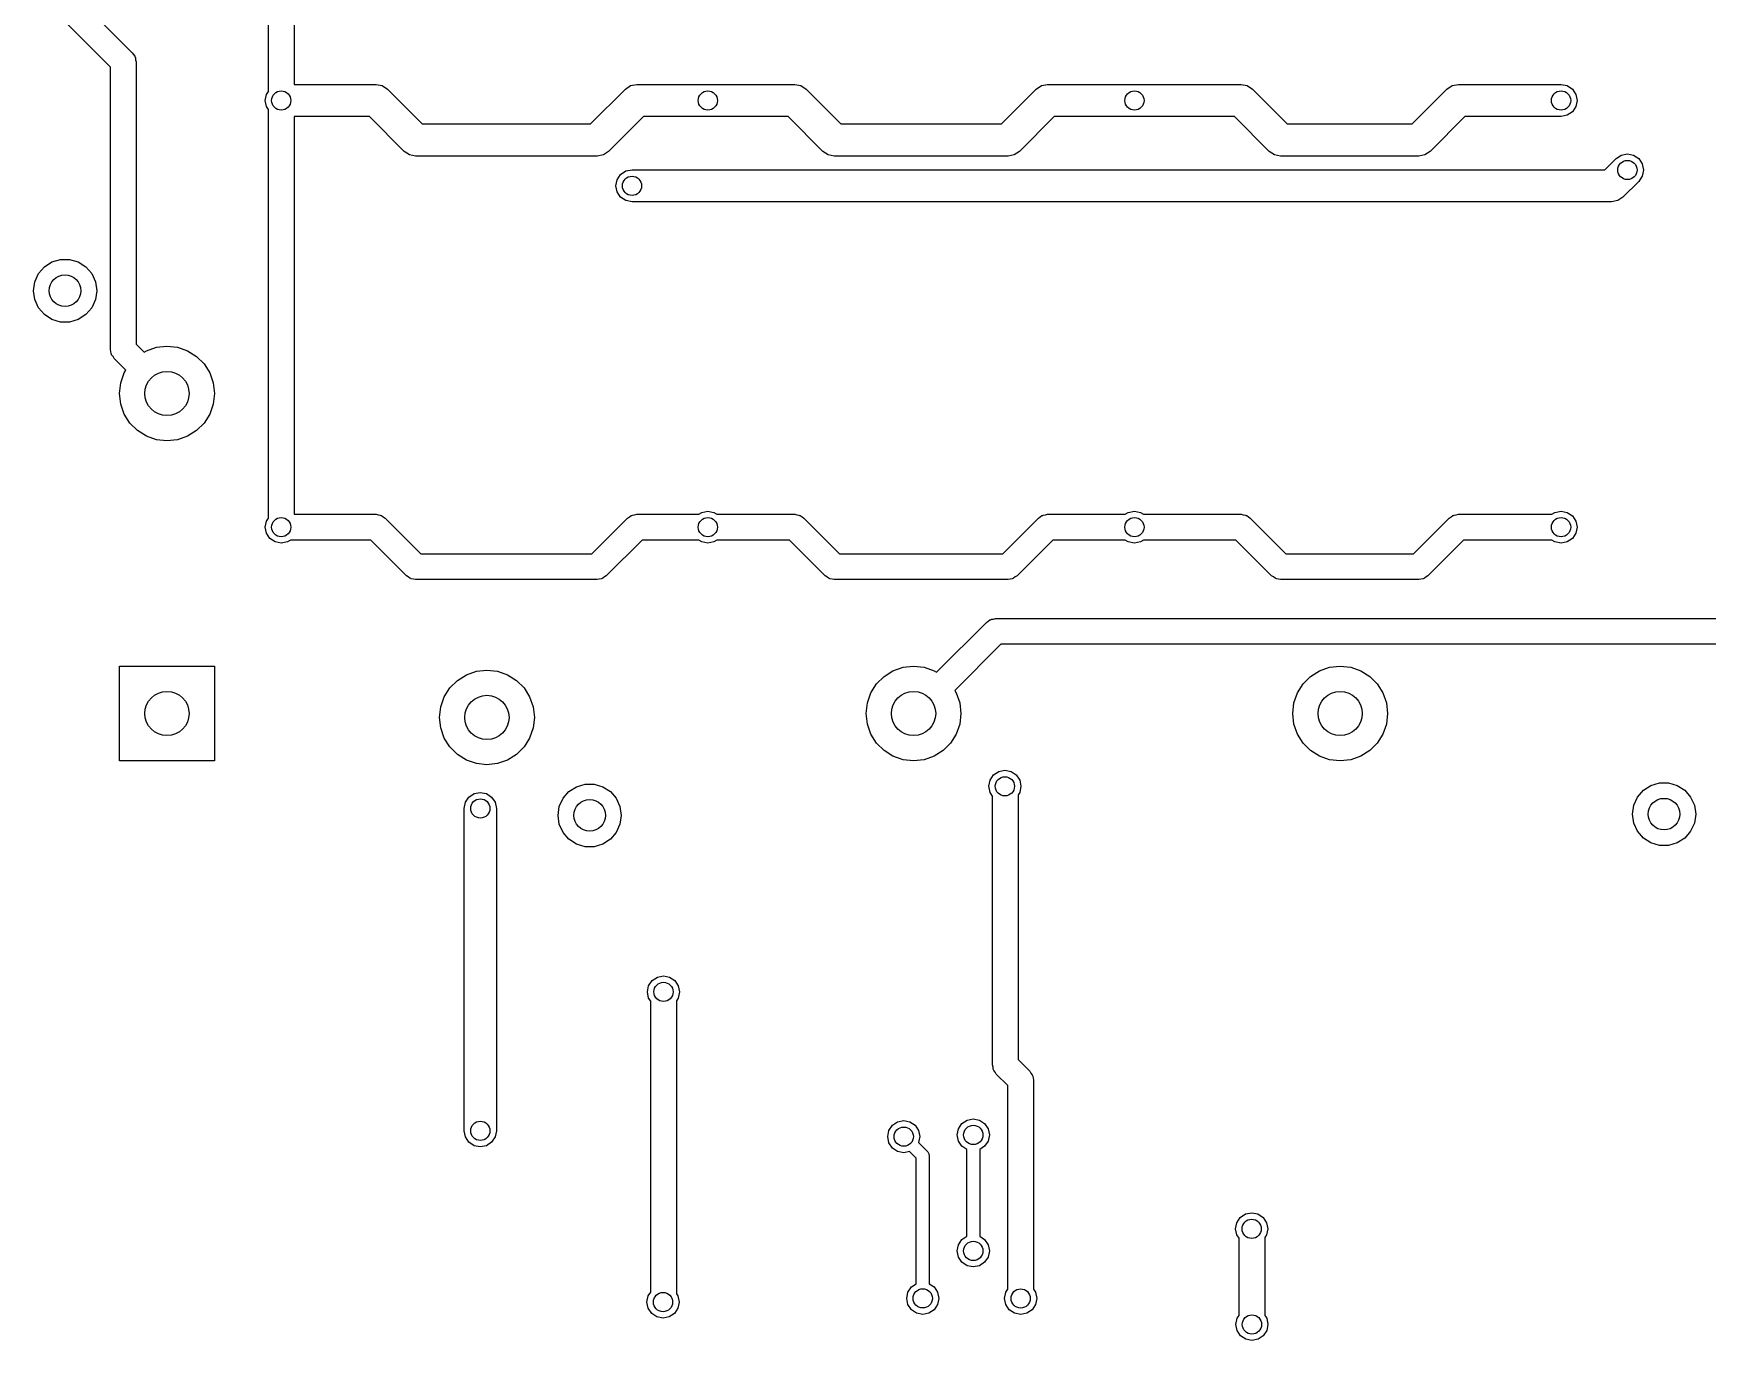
# Model space of a CAD drawing. Extents: x 2.5 to 5.95, y -8.24 to -6.27.
# Drawn here: x 2.496 to 3.539, y -8.243 to -7.429 of the extents above; entities that cross this region are included whole.
import ezdxf

# ---------------------------------------------------------------- set-up
doc = ezdxf.new("R2010")
doc.units = 0
doc.header["$MEASUREMENT"] = 0
doc.layers.add('BLACK', color=7, linetype='CONTINUOUS')

msp = doc.modelspace()

# ---------------------------------------------------------------- linework, layer by layer
at = {"layer": 'BLACK', "linetype": 'CONTINUOUS'}
for p, q in [((2.64232, -7.46541), (2.64232, -7.21102)), ((2.65832, -7.21534), (2.65832, -7.46109)), ((2.51856, -7.40238), (2.55755, -7.44137)), ((2.5439, -7.45034), (2.5049, -7.41135)), ((2.55755, -7.44137), (2.55827, -7.44251)), ((2.55827, -7.44251), (2.55911, -7.44356)), ((2.55911, -7.44356), (2.55921, -7.444)), ((2.55921, -7.444), (2.55945, -7.44439)), ((2.55945, -7.44439), (2.5596, -7.44572)), ((2.5596, -7.44572), (2.5599, -7.44703)), ((2.5439, -7.62611), (2.5439, -7.45034)), ((2.5599, -7.44703), (2.5599, -7.62279)), ((2.64108, -7.46726), (2.64232, -7.46541)), ((2.65832, -7.46109), (2.70938, -7.46109)), ((2.70938, -7.46109), (2.7132, -7.46185)), ((2.7132, -7.46185), (2.71645, -7.46402)), ((2.71645, -7.46402), (2.73813, -7.48569)), ((2.84303, -7.48569), (2.86471, -7.46402)), ((2.86471, -7.46402), (2.86795, -7.46185)), ((2.86471, -7.46402), (2.86471, -7.46402)), ((2.86795, -7.46185), (2.87178, -7.46109)), ((2.87178, -7.46109), (2.91607, -7.46109)), ((2.91607, -7.46109), (2.9702, -7.46109)), ((2.9702, -7.46109), (2.97403, -7.46185)), ((2.97403, -7.46185), (2.97728, -7.46402)), ((2.97728, -7.46402), (2.99895, -7.48569)), ((3.09894, -7.48569), (3.12061, -7.46402)), ((3.12061, -7.46402), (3.12386, -7.46185)), ((3.12061, -7.46402), (3.12061, -7.46402)), ((3.12386, -7.46185), (3.12769, -7.46109)), ((3.12769, -7.46109), (3.18182, -7.46109)), ((3.18182, -7.46109), (3.24826, -7.46109)), ((3.24826, -7.46109), (3.25208, -7.46185)), ((3.25208, -7.46185), (3.25533, -7.46402)), ((3.25533, -7.46402), (3.277, -7.48569)), ((3.35484, -7.48569), (3.37652, -7.46402)), ((3.37652, -7.46402), (3.37976, -7.46185)), ((3.37652, -7.46402), (3.37652, -7.46402)), ((3.37976, -7.46185), (3.38359, -7.46109)), ((3.38359, -7.46109), (3.44757, -7.46109)), ((3.44757, -7.46109), (3.45139, -7.46185)), ((3.45139, -7.46185), (3.45464, -7.46402)), ((3.45464, -7.46402), (3.45681, -7.46726)), ((2.64032, -7.47109), (2.64108, -7.46726)), ((2.64108, -7.47491), (2.64032, -7.47109)), ((2.64232, -7.47677), (2.64108, -7.47491)), ((2.64232, -7.73115), (2.64232, -7.47677)), ((3.45681, -7.47491), (3.45464, -7.47816)), ((3.45681, -7.46726), (3.45757, -7.47109)), ((3.45757, -7.47109), (3.45681, -7.47491)), ((2.70524, -7.48109), (2.65832, -7.48109)), ((2.65832, -7.48109), (2.65832, -7.72883)), ((2.72691, -7.50276), (2.70524, -7.48109)), ((2.73813, -7.48569), (2.84303, -7.48569)), ((2.87592, -7.48109), (2.85424, -7.50276)), ((2.91607, -7.48109), (2.87592, -7.48109)), ((2.96606, -7.48109), (2.91607, -7.48109)), ((2.98774, -7.50276), (2.96606, -7.48109)), ((2.99895, -7.48569), (3.09894, -7.48569)), ((3.13183, -7.48109), (3.11015, -7.50276)), ((3.18182, -7.48109), (3.13183, -7.48109)), ((3.24411, -7.48109), (3.18182, -7.48109)), ((3.26579, -7.50276), (3.24411, -7.48109)), ((3.277, -7.48569), (3.35484, -7.48569)), ((3.38773, -7.48109), (3.36606, -7.50276)), ((3.44757, -7.48109), (3.38773, -7.48109)), ((3.45139, -7.48033), (3.44757, -7.48109)), ((3.45464, -7.47816), (3.45139, -7.48033)), ((2.73016, -7.50493), (2.72691, -7.50276)), ((2.72691, -7.50276), (2.72691, -7.50276)), ((2.73398, -7.50569), (2.73016, -7.50493)), ((2.84717, -7.50569), (2.73398, -7.50569)), ((2.851, -7.50493), (2.84717, -7.50569)), ((2.85424, -7.50276), (2.851, -7.50493)), ((2.85424, -7.50276), (2.85424, -7.50276)), ((2.99098, -7.50493), (2.98774, -7.50276)), ((2.98774, -7.50276), (2.98774, -7.50276)), ((2.99481, -7.50569), (2.99098, -7.50493)), ((3.10308, -7.50569), (2.99481, -7.50569)), ((3.10691, -7.50493), (3.10308, -7.50569)), ((3.11015, -7.50276), (3.10691, -7.50493)), ((3.11015, -7.50276), (3.11015, -7.50276)), ((3.26904, -7.50493), (3.26579, -7.50276)), ((3.26579, -7.50276), (3.26579, -7.50276)), ((3.27286, -7.50569), (3.26904, -7.50493)), ((3.35898, -7.50569), (3.27286, -7.50569)), ((3.36281, -7.50493), (3.35898, -7.50569)), ((3.36606, -7.50276), (3.36281, -7.50493)), ((3.36606, -7.50276), (3.36606, -7.50276)), ((3.47492, -7.51424), (3.48183, -7.50732)), ((3.48183, -7.50732), (3.48287, -7.50663)), ((3.48287, -7.50663), (3.48508, -7.50515)), ((3.48508, -7.50515), (3.48891, -7.50439)), ((3.48891, -7.50439), (3.49273, -7.50515)), ((3.49273, -7.50515), (3.49598, -7.50732)), ((3.49598, -7.50732), (3.49814, -7.51057)), ((2.85959, -7.52041), (2.86176, -7.51717)), ((2.86176, -7.51717), (2.865, -7.515)), ((2.865, -7.515), (2.86883, -7.51424)), ((2.86883, -7.51424), (3.47492, -7.51424)), ((3.49814, -7.51822), (3.49668, -7.52041)), ((3.49814, -7.51057), (3.49891, -7.51439)), ((3.49891, -7.51439), (3.49814, -7.51822)), ((2.85883, -7.52424), (2.85959, -7.52041)), ((2.85959, -7.52806), (2.85883, -7.52424)), ((2.86176, -7.53131), (2.85959, -7.52806)), ((3.49598, -7.52146), (3.48613, -7.53131)), ((3.49668, -7.52041), (3.49598, -7.52146)), ((2.865, -7.53348), (2.86176, -7.53131)), ((2.86883, -7.53424), (2.865, -7.53348)), ((3.47906, -7.53424), (2.86883, -7.53424)), ((3.48289, -7.53348), (3.47906, -7.53424)), ((3.48613, -7.53131), (3.48289, -7.53348)), ((2.5075, -7.57168), (2.51288, -7.57011)), ((2.51288, -7.57011), (2.51848, -7.57011)), ((2.51848, -7.57011), (2.52385, -7.57168)), ((2.49679, -7.58404), (2.49912, -7.57895)), ((2.49912, -7.57895), (2.50279, -7.57471)), ((2.50279, -7.57471), (2.5075, -7.57168)), ((2.52385, -7.57168), (2.52857, -7.57471)), ((2.52857, -7.57471), (2.53224, -7.57895)), ((2.53224, -7.57895), (2.53456, -7.58404)), ((2.49599, -7.58959), (2.49679, -7.58404)), ((2.49679, -7.59514), (2.49599, -7.58959)), ((2.53456, -7.58404), (2.53536, -7.58959)), ((2.53536, -7.58959), (2.53456, -7.59514)), ((2.49912, -7.60023), (2.49679, -7.59514)), ((2.50279, -7.60447), (2.49912, -7.60023)), ((2.53224, -7.60023), (2.52857, -7.60447)), ((2.53456, -7.59514), (2.53224, -7.60023)), ((2.5075, -7.6075), (2.50279, -7.60447)), ((2.51288, -7.60908), (2.5075, -7.6075)), ((2.51848, -7.60908), (2.51288, -7.60908)), ((2.52385, -7.6075), (2.51848, -7.60908)), ((2.52857, -7.60447), (2.52385, -7.6075)), ((2.5599, -7.62279), (2.56495, -7.62784)), ((2.5442, -7.62741), (2.5439, -7.62611)), ((2.54435, -7.62875), (2.5442, -7.62741)), ((2.54459, -7.62913), (2.54435, -7.62875)), ((2.54469, -7.62958), (2.54459, -7.62913)), ((2.54553, -7.63063), (2.54469, -7.62958)), ((2.54624, -7.63176), (2.54553, -7.63063)), ((2.55359, -7.63911), (2.54624, -7.63176)), ((2.56495, -7.62784), (2.56635, -7.62696)), ((2.56635, -7.62696), (2.57259, -7.62478)), ((2.57259, -7.62478), (2.57916, -7.62404)), ((2.57916, -7.62404), (2.58573, -7.62478)), ((2.58573, -7.62478), (2.59197, -7.62696)), ((2.59197, -7.62696), (2.59757, -7.63048)), ((2.59757, -7.63048), (2.60225, -7.63516)), ((2.55037, -7.647), (2.55256, -7.64076)), ((2.55256, -7.64076), (2.55359, -7.63911)), ((2.60225, -7.63516), (2.60576, -7.64076)), ((2.60576, -7.64076), (2.60795, -7.647)), ((2.54963, -7.65357), (2.55037, -7.647)), ((2.55037, -7.66014), (2.54963, -7.65357)), ((2.60795, -7.647), (2.60869, -7.65357)), ((2.60869, -7.65357), (2.60795, -7.66014)), ((2.55256, -7.66638), (2.55037, -7.66014)), ((2.60795, -7.66014), (2.60576, -7.66638)), ((2.55608, -7.67198), (2.55256, -7.66638)), ((2.56075, -7.67665), (2.55608, -7.67198)), ((2.60225, -7.67198), (2.59757, -7.67665)), ((2.60576, -7.66638), (2.60225, -7.67198)), ((2.56635, -7.68017), (2.56075, -7.67665)), ((2.57259, -7.68235), (2.56635, -7.68017)), ((2.57916, -7.68309), (2.57259, -7.68235)), ((2.58573, -7.68235), (2.57916, -7.68309)), ((2.59197, -7.68017), (2.58573, -7.68235)), ((2.59757, -7.67665), (2.59197, -7.68017)), ((2.91224, -7.7276), (2.91607, -7.72683)), ((2.91607, -7.72683), (2.9199, -7.7276)), ((3.17799, -7.7276), (3.18182, -7.72683)), ((3.18182, -7.72683), (3.18565, -7.7276)), ((3.44374, -7.7276), (3.44757, -7.72683)), ((3.44757, -7.72683), (3.45139, -7.7276)), ((2.64032, -7.73683), (2.64108, -7.73301)), ((2.64108, -7.74066), (2.64032, -7.73683)), ((2.64108, -7.73301), (2.64232, -7.73115)), ((2.65832, -7.72883), (2.70938, -7.72883)), ((2.70938, -7.72883), (2.71069, -7.72913)), ((2.71069, -7.72913), (2.71202, -7.72928)), ((2.71202, -7.72928), (2.71241, -7.72953)), ((2.71241, -7.72953), (2.71285, -7.72963)), ((2.71285, -7.72963), (2.7139, -7.73046)), ((2.7139, -7.73046), (2.71503, -7.73118)), ((2.71503, -7.73118), (2.7373, -7.75344)), ((2.84386, -7.75344), (2.86612, -7.73118)), ((2.86612, -7.73118), (2.86726, -7.73046)), ((2.86726, -7.73046), (2.86831, -7.72963)), ((2.86831, -7.72963), (2.86875, -7.72953)), ((2.86875, -7.72953), (2.86914, -7.72928)), ((2.86914, -7.72928), (2.87047, -7.72913)), ((2.87047, -7.72913), (2.87178, -7.72883)), ((2.87178, -7.72883), (2.91039, -7.72883)), ((2.91039, -7.72883), (2.91224, -7.7276)), ((2.9199, -7.7276), (2.92175, -7.72883)), ((2.92175, -7.72883), (2.9702, -7.72883)), ((2.9702, -7.72883), (2.97151, -7.72913)), ((2.97151, -7.72913), (2.97285, -7.72928)), ((2.97285, -7.72928), (2.97323, -7.72953)), ((2.97323, -7.72953), (2.97368, -7.72963)), ((2.97368, -7.72963), (2.97473, -7.73046)), ((2.97473, -7.73046), (2.97586, -7.73118)), ((2.97586, -7.73118), (2.99812, -7.75344)), ((3.09977, -7.75344), (3.12203, -7.73118)), ((3.12203, -7.73118), (3.12316, -7.73046)), ((3.12316, -7.73046), (3.12421, -7.72963)), ((3.12421, -7.72963), (3.12466, -7.72953)), ((3.12466, -7.72953), (3.12504, -7.72928)), ((3.12504, -7.72928), (3.12638, -7.72913)), ((3.12638, -7.72913), (3.12769, -7.72883)), ((3.12769, -7.72883), (3.17614, -7.72883)), ((3.17614, -7.72883), (3.17799, -7.7276)), ((3.18565, -7.7276), (3.1875, -7.72883)), ((3.1875, -7.72883), (3.24826, -7.72883)), ((3.24826, -7.72883), (3.24956, -7.72913)), ((3.24956, -7.72913), (3.2509, -7.72928)), ((3.2509, -7.72928), (3.25128, -7.72953)), ((3.25128, -7.72953), (3.25173, -7.72963)), ((3.25173, -7.72963), (3.25278, -7.73046)), ((3.25278, -7.73046), (3.25391, -7.73118)), ((3.25391, -7.73118), (3.27618, -7.75344)), ((3.35567, -7.75344), (3.37793, -7.73118)), ((3.37793, -7.73118), (3.37907, -7.73046)), ((3.37907, -7.73046), (3.38012, -7.72963)), ((3.38012, -7.72963), (3.38056, -7.72953)), ((3.38056, -7.72953), (3.38095, -7.72928)), ((3.38095, -7.72928), (3.38228, -7.72913)), ((3.38228, -7.72913), (3.38359, -7.72883)), ((3.38359, -7.72883), (3.44189, -7.72883)), ((3.44189, -7.72883), (3.44374, -7.7276)), ((3.45139, -7.7276), (3.45464, -7.72976)), ((3.45464, -7.72976), (3.45681, -7.73301)), ((3.45681, -7.73301), (3.45757, -7.73683)), ((3.45757, -7.73683), (3.45681, -7.74066)), ((2.64325, -7.74391), (2.64108, -7.74066)), ((2.6465, -7.74607), (2.64325, -7.74391)), ((2.65032, -7.74683), (2.6465, -7.74607)), ((2.65415, -7.74607), (2.65032, -7.74683)), ((2.656, -7.74483), (2.65415, -7.74607)), ((2.70606, -7.74483), (2.656, -7.74483)), ((2.72833, -7.7671), (2.70606, -7.74483)), ((2.87509, -7.74483), (2.85283, -7.7671)), ((2.91039, -7.74483), (2.87509, -7.74483)), ((2.91224, -7.74607), (2.91039, -7.74483)), ((2.91607, -7.74683), (2.91224, -7.74607)), ((2.9199, -7.74607), (2.91607, -7.74683)), ((2.92175, -7.74483), (2.9199, -7.74607)), ((2.96689, -7.74483), (2.92175, -7.74483)), ((2.98915, -7.7671), (2.96689, -7.74483)), ((3.131, -7.74483), (3.10874, -7.7671)), ((3.17614, -7.74483), (3.131, -7.74483)), ((3.17799, -7.74607), (3.17614, -7.74483)), ((3.18182, -7.74683), (3.17799, -7.74607)), ((3.18565, -7.74607), (3.18182, -7.74683)), ((3.1875, -7.74483), (3.18565, -7.74607)), ((3.24494, -7.74483), (3.1875, -7.74483)), ((3.26721, -7.7671), (3.24494, -7.74483)), ((3.3869, -7.74483), (3.36464, -7.7671)), ((3.44189, -7.74483), (3.3869, -7.74483)), ((3.44374, -7.74607), (3.44189, -7.74483)), ((3.44757, -7.74683), (3.44374, -7.74607)), ((3.45139, -7.74607), (3.44757, -7.74683)), ((3.45464, -7.74391), (3.45139, -7.74607)), ((3.45681, -7.74066), (3.45464, -7.74391)), ((2.7373, -7.75344), (2.84386, -7.75344)), ((2.99812, -7.75344), (3.09977, -7.75344)), ((3.27618, -7.75344), (3.35567, -7.75344)), ((2.72946, -7.76781), (2.72833, -7.7671)), ((2.73051, -7.76865), (2.72946, -7.76781)), ((2.73096, -7.76875), (2.73051, -7.76865)), ((2.73134, -7.76899), (2.73096, -7.76875)), ((2.73268, -7.76914), (2.73134, -7.76899)), ((2.84982, -7.76899), (2.84848, -7.76914)), ((2.8502, -7.76875), (2.84982, -7.76899)), ((2.85064, -7.76865), (2.8502, -7.76875)), ((2.85169, -7.76781), (2.85064, -7.76865)), ((2.85283, -7.7671), (2.85169, -7.76781)), ((2.99029, -7.76781), (2.98915, -7.7671)), ((2.99134, -7.76865), (2.99029, -7.76781)), ((2.99178, -7.76875), (2.99134, -7.76865)), ((2.99217, -7.76899), (2.99178, -7.76875)), ((2.9935, -7.76914), (2.99217, -7.76899)), ((3.10572, -7.76899), (3.10439, -7.76914)), ((3.10611, -7.76875), (3.10572, -7.76899)), ((3.10655, -7.76865), (3.10611, -7.76875)), ((3.1076, -7.76781), (3.10655, -7.76865)), ((3.10874, -7.7671), (3.1076, -7.76781)), ((3.26834, -7.76781), (3.26721, -7.7671)), ((3.26939, -7.76865), (3.26834, -7.76781)), ((3.26983, -7.76875), (3.26939, -7.76865)), ((3.27022, -7.76899), (3.26983, -7.76875)), ((3.27155, -7.76914), (3.27022, -7.76899)), ((3.36163, -7.76899), (3.36029, -7.76914)), ((3.36201, -7.76875), (3.36163, -7.76899)), ((3.36246, -7.76865), (3.36201, -7.76875)), ((3.3635, -7.76781), (3.36246, -7.76865)), ((3.36464, -7.7671), (3.3635, -7.76781)), ((2.73398, -7.76944), (2.73268, -7.76914)), ((2.84717, -7.76944), (2.73398, -7.76944)), ((2.84848, -7.76914), (2.84717, -7.76944)), ((2.99481, -7.76944), (2.9935, -7.76914)), ((3.10308, -7.76944), (2.99481, -7.76944)), ((3.10439, -7.76914), (3.10308, -7.76944)), ((3.27286, -7.76944), (3.27155, -7.76914)), ((3.35898, -7.76944), (3.27286, -7.76944)), ((3.36029, -7.76914), (3.35898, -7.76944)), ((3.05855, -7.82723), (3.08965, -7.79614)), ((3.08965, -7.79614), (3.09078, -7.79542)), ((3.09078, -7.79542), (3.09183, -7.79459)), ((3.09183, -7.79459), (3.09228, -7.79449)), ((3.09228, -7.79449), (3.09266, -7.79424)), ((3.09266, -7.79424), (3.09399, -7.79409)), ((3.09399, -7.79409), (3.0953, -7.7938)), ((3.0953, -7.7938), (3.69941, -7.7938)), ((3.09862, -7.8098), (3.06987, -7.83854)), ((3.69941, -7.8098), (3.09862, -7.8098)), ((2.54963, -7.88241), (2.54963, -7.82335)), ((2.54963, -7.82335), (2.60869, -7.82335)), ((2.60869, -7.82335), (2.60869, -7.88241)), ((2.76006, -7.83225), (2.76566, -7.82874)), ((2.76566, -7.82874), (2.7719, -7.82655)), ((2.7719, -7.82655), (2.77847, -7.82581)), ((2.77847, -7.82581), (2.78504, -7.82655)), ((2.78504, -7.82655), (2.79128, -7.82874)), ((2.79128, -7.82874), (2.79688, -7.83225)), ((3.02113, -7.83447), (3.02581, -7.82979)), ((3.02581, -7.82979), (3.03141, -7.82627)), ((3.03141, -7.82627), (3.03765, -7.82409)), ((3.03765, -7.82409), (3.04422, -7.82335)), ((3.04422, -7.82335), (3.05079, -7.82409)), ((3.05079, -7.82409), (3.05703, -7.82627)), ((3.05703, -7.82627), (3.05855, -7.82723)), ((3.28688, -7.83447), (3.29156, -7.82979)), ((3.29156, -7.82979), (3.29716, -7.82627)), ((3.29716, -7.82627), (3.3034, -7.82409)), ((3.3034, -7.82409), (3.30997, -7.82335)), ((3.30997, -7.82335), (3.31654, -7.82409)), ((3.31654, -7.82409), (3.32278, -7.82627)), ((3.32278, -7.82627), (3.32838, -7.82979)), ((3.32838, -7.82979), (3.33305, -7.83447)), ((2.75187, -7.84253), (2.75539, -7.83693)), ((2.75539, -7.83693), (2.76006, -7.83225)), ((2.79688, -7.83225), (2.80156, -7.83693)), ((2.80156, -7.83693), (2.80508, -7.84253)), ((3.01543, -7.84631), (3.01762, -7.84007)), ((3.01762, -7.84007), (3.02113, -7.83447)), ((3.06987, -7.83854), (3.07082, -7.84007)), ((3.07082, -7.84007), (3.07301, -7.84631)), ((3.28118, -7.84631), (3.28337, -7.84007)), ((3.28337, -7.84007), (3.28688, -7.83447)), ((3.33305, -7.83447), (3.33657, -7.84007)), ((3.33657, -7.84007), (3.33876, -7.84631)), ((2.74894, -7.85534), (2.74969, -7.84877)), ((2.74969, -7.84877), (2.75187, -7.84253)), ((2.80508, -7.84253), (2.80726, -7.84877)), ((2.80726, -7.84877), (2.808, -7.85534)), ((3.01469, -7.85288), (3.01543, -7.84631)), ((3.07301, -7.84631), (3.07375, -7.85288)), ((3.28044, -7.85288), (3.28118, -7.84631)), ((3.33876, -7.84631), (3.3395, -7.85288)), ((2.74969, -7.86191), (2.74894, -7.85534)), ((2.75187, -7.86815), (2.74969, -7.86191)), ((2.80726, -7.86191), (2.80508, -7.86815)), ((2.808, -7.85534), (2.80726, -7.86191)), ((3.01543, -7.85945), (3.01469, -7.85288)), ((3.01762, -7.86569), (3.01543, -7.85945)), ((3.07301, -7.85945), (3.07082, -7.86569)), ((3.07375, -7.85288), (3.07301, -7.85945)), ((3.28118, -7.85945), (3.28044, -7.85288)), ((3.28337, -7.86569), (3.28118, -7.85945)), ((3.33876, -7.85945), (3.33657, -7.86569)), ((3.3395, -7.85288), (3.33876, -7.85945)), ((2.75539, -7.87375), (2.75187, -7.86815)), ((2.80508, -7.86815), (2.80156, -7.87375)), ((3.02113, -7.87129), (3.01762, -7.86569)), ((3.02581, -7.87596), (3.02113, -7.87129)), ((3.06731, -7.87129), (3.06263, -7.87596)), ((3.07082, -7.86569), (3.06731, -7.87129)), ((3.28688, -7.87129), (3.28337, -7.86569)), ((3.29156, -7.87596), (3.28688, -7.87129)), ((3.33305, -7.87129), (3.32838, -7.87596)), ((3.33657, -7.86569), (3.33305, -7.87129)), ((2.60869, -7.88241), (2.54963, -7.88241)), ((2.76006, -7.87842), (2.75539, -7.87375)), ((2.76566, -7.88194), (2.76006, -7.87842)), ((2.7719, -7.88413), (2.76566, -7.88194)), ((2.79128, -7.88194), (2.78504, -7.88413)), ((2.79688, -7.87842), (2.79128, -7.88194)), ((2.80156, -7.87375), (2.79688, -7.87842)), ((3.03141, -7.87948), (3.02581, -7.87596)), ((3.03765, -7.88167), (3.03141, -7.87948)), ((3.04422, -7.88241), (3.03765, -7.88167)), ((3.05079, -7.88167), (3.04422, -7.88241)), ((3.05703, -7.87948), (3.05079, -7.88167)), ((3.06263, -7.87596), (3.05703, -7.87948)), ((3.29716, -7.87948), (3.29156, -7.87596)), ((3.3034, -7.88167), (3.29716, -7.87948)), ((3.30997, -7.88241), (3.3034, -7.88167)), ((3.31654, -7.88167), (3.30997, -7.88241)), ((3.32278, -7.87948), (3.31654, -7.88167)), ((3.32838, -7.87596), (3.32278, -7.87948)), ((2.77847, -7.88487), (2.7719, -7.88413)), ((2.78504, -7.88413), (2.77847, -7.88487)), ((3.09187, -7.89443), (3.09404, -7.89118)), ((3.09404, -7.89118), (3.09728, -7.88901)), ((3.09728, -7.88901), (3.10111, -7.88825)), ((3.10111, -7.88825), (3.10494, -7.88901)), ((3.10494, -7.88901), (3.10818, -7.89118)), ((3.10818, -7.89118), (3.11035, -7.89443)), ((2.76727, -7.90496), (2.77051, -7.90279)), ((2.77051, -7.90279), (2.77434, -7.90203)), ((2.77434, -7.90203), (2.77817, -7.90279)), ((2.77817, -7.90279), (2.78141, -7.90496)), ((2.82589, -7.90572), (2.82956, -7.90149)), ((2.82956, -7.90149), (2.83427, -7.89846)), ((2.83427, -7.89846), (2.83965, -7.89688)), ((2.83965, -7.89688), (2.84525, -7.89688)), ((2.84525, -7.89688), (2.85063, -7.89846)), ((2.85063, -7.89846), (2.85534, -7.90149)), ((2.85534, -7.90149), (2.85901, -7.90572)), ((3.09111, -7.89825), (3.09187, -7.89443)), ((3.09187, -7.90208), (3.09111, -7.89825)), ((3.09343, -7.9044), (3.09187, -7.90208)), ((3.09343, -8.0718), (3.09343, -7.9044)), ((3.11035, -7.90208), (3.10943, -7.90346)), ((3.10943, -7.90346), (3.10943, -8.06848)), ((3.11035, -7.89443), (3.11111, -7.89825)), ((3.11111, -7.89825), (3.11035, -7.90208)), ((3.49518, -7.90493), (3.49885, -7.9007)), ((3.49885, -7.9007), (3.50356, -7.89767)), ((3.50356, -7.89767), (3.50894, -7.89609)), ((3.50894, -7.89609), (3.51454, -7.89609)), ((3.51454, -7.89609), (3.51992, -7.89767)), ((3.51992, -7.89767), (3.52463, -7.9007)), ((3.52463, -7.9007), (3.5283, -7.90493)), ((2.76434, -7.91203), (2.7651, -7.9082)), ((2.76434, -8.11282), (2.76434, -7.91203)), ((2.7651, -7.9082), (2.76727, -7.90496)), ((2.78141, -7.90496), (2.78358, -7.9082)), ((2.78358, -7.9082), (2.78434, -7.91203)), ((2.78434, -7.91203), (2.78434, -8.11282)), ((2.82276, -7.91636), (2.82356, -7.91082)), ((2.82356, -7.91082), (2.82589, -7.90572)), ((2.85901, -7.90572), (2.86134, -7.91082)), ((2.86134, -7.91082), (2.86213, -7.91636)), ((3.49206, -7.91557), (3.49285, -7.91003)), ((3.49285, -7.91003), (3.49518, -7.90493)), ((3.5283, -7.90493), (3.53063, -7.91003)), ((3.53063, -7.91003), (3.53143, -7.91557)), ((2.82356, -7.92191), (2.82276, -7.91636)), ((2.82589, -7.927), (2.82356, -7.92191)), ((2.86134, -7.92191), (2.85901, -7.927)), ((2.86213, -7.91636), (2.86134, -7.92191)), ((3.49285, -7.92112), (3.49206, -7.91557)), ((3.49518, -7.92622), (3.49285, -7.92112)), ((3.53063, -7.92112), (3.5283, -7.92622)), ((3.53143, -7.91557), (3.53063, -7.92112)), ((2.82956, -7.93124), (2.82589, -7.927)), ((2.83427, -7.93427), (2.82956, -7.93124)), ((2.83965, -7.93585), (2.83427, -7.93427)), ((2.84525, -7.93585), (2.83965, -7.93585)), ((2.85063, -7.93427), (2.84525, -7.93585)), ((2.85534, -7.93124), (2.85063, -7.93427)), ((2.85901, -7.927), (2.85534, -7.93124)), ((3.49885, -7.93045), (3.49518, -7.92622)), ((3.50356, -7.93348), (3.49885, -7.93045)), ((3.50894, -7.93506), (3.50356, -7.93348)), ((3.51454, -7.93506), (3.50894, -7.93506)), ((3.51992, -7.93348), (3.51454, -7.93506)), ((3.52463, -7.93045), (3.51992, -7.93348)), ((3.5283, -7.92622), (3.52463, -7.93045)), ((2.87921, -8.02244), (2.88138, -8.0192)), ((2.88138, -8.0192), (2.88462, -8.01703)), ((2.88462, -8.01703), (2.88845, -8.01627)), ((2.88845, -8.01627), (2.89227, -8.01703)), ((2.89227, -8.01703), (2.89552, -8.0192)), ((2.89552, -8.0192), (2.89769, -8.02244)), ((2.87845, -8.02627), (2.87921, -8.02244)), ((2.87921, -8.0301), (2.87845, -8.02627)), ((2.89769, -8.02244), (2.89845, -8.02627)), ((2.89845, -8.02627), (2.89769, -8.0301)), ((2.88051, -8.03205), (2.87921, -8.0301)), ((2.88051, -8.21326), (2.88051, -8.03205)), ((2.89769, -8.0301), (2.89651, -8.03185)), ((2.89651, -8.03185), (2.89651, -8.21431)), ((3.10943, -8.06848), (3.11661, -8.07567)), ((3.09372, -8.0731), (3.09343, -8.0718)), ((3.09387, -8.07444), (3.09372, -8.0731)), ((3.09412, -8.07482), (3.09387, -8.07444)), ((3.09422, -8.07527), (3.09412, -8.07482)), ((3.09505, -8.07632), (3.09422, -8.07527)), ((3.09577, -8.07745), (3.09505, -8.07632)), ((3.10295, -8.08464), (3.09577, -8.07745)), ((3.11661, -8.07567), (3.11732, -8.0768)), ((3.11732, -8.0768), (3.11816, -8.07785)), ((3.11816, -8.07785), (3.11826, -8.0783)), ((3.11826, -8.0783), (3.1185, -8.07868)), ((3.1185, -8.07868), (3.11865, -8.08001)), ((3.11865, -8.08001), (3.11895, -8.08132)), ((3.11895, -8.08132), (3.11895, -8.21153)), ((3.10295, -8.21153), (3.10295, -8.08464)), ((2.7651, -8.11665), (2.76434, -8.11282)), ((2.78434, -8.11282), (2.78358, -8.11665)), ((3.02812, -8.11644), (3.02888, -8.11261)), ((3.02888, -8.11261), (3.03105, -8.10937)), ((3.03105, -8.10937), (3.03429, -8.1072)), ((3.03429, -8.1072), (3.03812, -8.10644)), ((3.03812, -8.10644), (3.04194, -8.1072)), ((3.04194, -8.1072), (3.04519, -8.10937)), ((3.04519, -8.10937), (3.04736, -8.11261)), ((3.04736, -8.11261), (3.04812, -8.11644)), ((3.07143, -8.11538), (3.07219, -8.11155)), ((3.07219, -8.11155), (3.07435, -8.10831)), ((3.07435, -8.10831), (3.0776, -8.10614)), ((3.0776, -8.10614), (3.08143, -8.10538)), ((3.08143, -8.10538), (3.08525, -8.10614)), ((3.08525, -8.10614), (3.0885, -8.10831)), ((3.0885, -8.10831), (3.09066, -8.11155)), ((3.09066, -8.11155), (3.09143, -8.11538)), ((2.76727, -8.11989), (2.7651, -8.11665)), ((2.77051, -8.12206), (2.76727, -8.11989)), ((2.77434, -8.12282), (2.77051, -8.12206)), ((2.77817, -8.12206), (2.77434, -8.12282)), ((2.78141, -8.11989), (2.77817, -8.12206)), ((2.78358, -8.11665), (2.78141, -8.11989)), ((3.02888, -8.12027), (3.02812, -8.11644)), ((3.03105, -8.12351), (3.02888, -8.12027)), ((3.03429, -8.12568), (3.03105, -8.12351)), ((3.04812, -8.11644), (3.0474, -8.12006)), ((3.0474, -8.12006), (3.05276, -8.12542)), ((3.07219, -8.1192), (3.07143, -8.11538)), ((3.07435, -8.12245), (3.07219, -8.1192)), ((3.07743, -8.1245), (3.07435, -8.12245)), ((3.0885, -8.12245), (3.08543, -8.1245)), ((3.09066, -8.1192), (3.0885, -8.12245)), ((3.09143, -8.11538), (3.09066, -8.1192)), ((3.03812, -8.12644), (3.03429, -8.12568)), ((3.04174, -8.12572), (3.03812, -8.12644)), ((3.04593, -8.12991), (3.04174, -8.12572)), ((3.04593, -8.20803), (3.04593, -8.12991)), ((3.05276, -8.12542), (3.0529, -8.12571)), ((3.0529, -8.12571), (3.05317, -8.1259)), ((3.05317, -8.1259), (3.05345, -8.12679)), ((3.05345, -8.12679), (3.05388, -8.12763)), ((3.05388, -8.12763), (3.05383, -8.12794)), ((3.05383, -8.12794), (3.05393, -8.12825)), ((3.05393, -8.12825), (3.05393, -8.20803)), ((3.07743, -8.1785), (3.07743, -8.1245)), ((3.08543, -8.1245), (3.08543, -8.1785)), ((3.24778, -8.16677), (3.25103, -8.1646)), ((3.25103, -8.1646), (3.25485, -8.16384)), ((3.25485, -8.16384), (3.25868, -8.1646)), ((3.25868, -8.1646), (3.26193, -8.16677)), ((3.24485, -8.17384), (3.24562, -8.17002)), ((3.24562, -8.17767), (3.24485, -8.17384)), ((3.24562, -8.17002), (3.24778, -8.16677)), ((3.26193, -8.16677), (3.26409, -8.17002)), ((3.26409, -8.17002), (3.26485, -8.17384)), ((3.26485, -8.17384), (3.26409, -8.17767)), ((3.07143, -8.18762), (3.07219, -8.1838)), ((3.07219, -8.1838), (3.07435, -8.18055)), ((3.07435, -8.18055), (3.07743, -8.1785)), ((3.08543, -8.1785), (3.0885, -8.18055)), ((3.0885, -8.18055), (3.09066, -8.1838)), ((3.09066, -8.1838), (3.09143, -8.18762)), ((3.247, -8.17974), (3.24562, -8.17767)), ((3.247, -8.22773), (3.247, -8.17974)), ((3.26409, -8.17767), (3.263, -8.1793)), ((3.263, -8.1793), (3.263, -8.22773)), ((3.07219, -8.19145), (3.07143, -8.18762)), ((3.07435, -8.19469), (3.07219, -8.19145)), ((3.0776, -8.19686), (3.07435, -8.19469)), ((3.0885, -8.19469), (3.08525, -8.19686)), ((3.09066, -8.19145), (3.0885, -8.19469)), ((3.09143, -8.18762), (3.09066, -8.19145)), ((3.08143, -8.19762), (3.0776, -8.19686)), ((3.08525, -8.19686), (3.08143, -8.19762)), ((2.87816, -8.21947), (2.87892, -8.21564)), ((2.87892, -8.21564), (2.88051, -8.21326)), ((2.89651, -8.21431), (2.8974, -8.21564)), ((2.8974, -8.21564), (2.89816, -8.21947)), ((3.03993, -8.21715), (3.04069, -8.21332)), ((3.04069, -8.22098), (3.03993, -8.21715)), ((3.04069, -8.21332), (3.04286, -8.21008)), ((3.04286, -8.21008), (3.04593, -8.20803)), ((3.05393, -8.20803), (3.057, -8.21008)), ((3.057, -8.21008), (3.05917, -8.21332)), ((3.05917, -8.21332), (3.05993, -8.21715)), ((3.05993, -8.21715), (3.05917, -8.22098)), ((3.10095, -8.21721), (3.10171, -8.21338)), ((3.10171, -8.22104), (3.10095, -8.21721)), ((3.10171, -8.21338), (3.10295, -8.21153)), ((3.11895, -8.21153), (3.12019, -8.21338)), ((3.12019, -8.21338), (3.12095, -8.21721)), ((3.12095, -8.21721), (3.12019, -8.22104)), ((2.87892, -8.22329), (2.87816, -8.21947)), ((2.88109, -8.22654), (2.87892, -8.22329)), ((2.88434, -8.22871), (2.88109, -8.22654)), ((2.89523, -8.22654), (2.89199, -8.22871)), ((2.8974, -8.22329), (2.89523, -8.22654)), ((2.89816, -8.21947), (2.8974, -8.22329)), ((3.04286, -8.22422), (3.04069, -8.22098)), ((3.0461, -8.22639), (3.04286, -8.22422)), ((3.04993, -8.22715), (3.0461, -8.22639)), ((3.05376, -8.22639), (3.04993, -8.22715)), ((3.057, -8.22422), (3.05376, -8.22639)), ((3.05917, -8.22098), (3.057, -8.22422)), ((3.10388, -8.22428), (3.10171, -8.22104)), ((3.10713, -8.22645), (3.10388, -8.22428)), ((3.11095, -8.22721), (3.10713, -8.22645)), ((3.11478, -8.22645), (3.11095, -8.22721)), ((3.11802, -8.22428), (3.11478, -8.22645)), ((3.12019, -8.22104), (3.11802, -8.22428)), ((3.24576, -8.22959), (3.247, -8.22773)), ((3.263, -8.22773), (3.26424, -8.22959)), ((2.88816, -8.22947), (2.88434, -8.22871)), ((2.89199, -8.22871), (2.88816, -8.22947)), ((3.245, -8.23341), (3.24576, -8.22959)), ((3.24576, -8.23724), (3.245, -8.23341)), ((3.24793, -8.24048), (3.24576, -8.23724)), ((3.26424, -8.23724), (3.26207, -8.24048)), ((3.26424, -8.22959), (3.265, -8.23341)), ((3.265, -8.23341), (3.26424, -8.23724)), ((3.25118, -8.24265), (3.24793, -8.24048)), ((3.255, -8.24341), (3.25118, -8.24265)), ((3.25883, -8.24265), (3.255, -8.24341)), ((3.26207, -8.24048), (3.25883, -8.24265))]:
    msp.add_line(p, q, dxfattribs=at)
at = {"layer": 'BLACK'}
for centre, radius in [((2.65032, -7.47109), 0.006), ((2.91607, -7.47109), 0.006), ((3.18182, -7.47109), 0.006), ((3.44757, -7.47109), 0.006), ((2.86883, -7.52424), 0.006), ((3.48891, -7.51439), 0.006), ((2.51568, -7.58959), 0.00984), ((2.57916, -7.65357), 0.01378), ((2.65032, -7.73683), 0.006), ((2.91607, -7.73683), 0.006), ((3.18182, -7.73683), 0.006), ((3.44757, -7.73683), 0.006), ((2.57916, -7.85288), 0.01378), ((2.77847, -7.85534), 0.01378), ((3.04422, -7.85288), 0.01378), ((3.30997, -7.85288), 0.01378), ((3.10111, -7.89825), 0.006), ((2.77434, -7.91203), 0.006), ((2.84245, -7.91636), 0.00984), ((3.51174, -7.91557), 0.00984), ((2.88845, -8.02627), 0.006), ((2.77434, -8.11282), 0.006), ((3.03812, -8.11644), 0.006), ((3.08143, -8.11538), 0.006), ((3.25485, -8.17384), 0.006), ((3.08143, -8.18762), 0.006), ((2.88816, -8.21947), 0.006), ((3.04993, -8.21715), 0.006), ((3.11095, -8.21721), 0.006), ((3.255, -8.23341), 0.006)]:
    msp.add_circle(centre, radius, dxfattribs=at)

doc.saveas('drawing.dxf')
